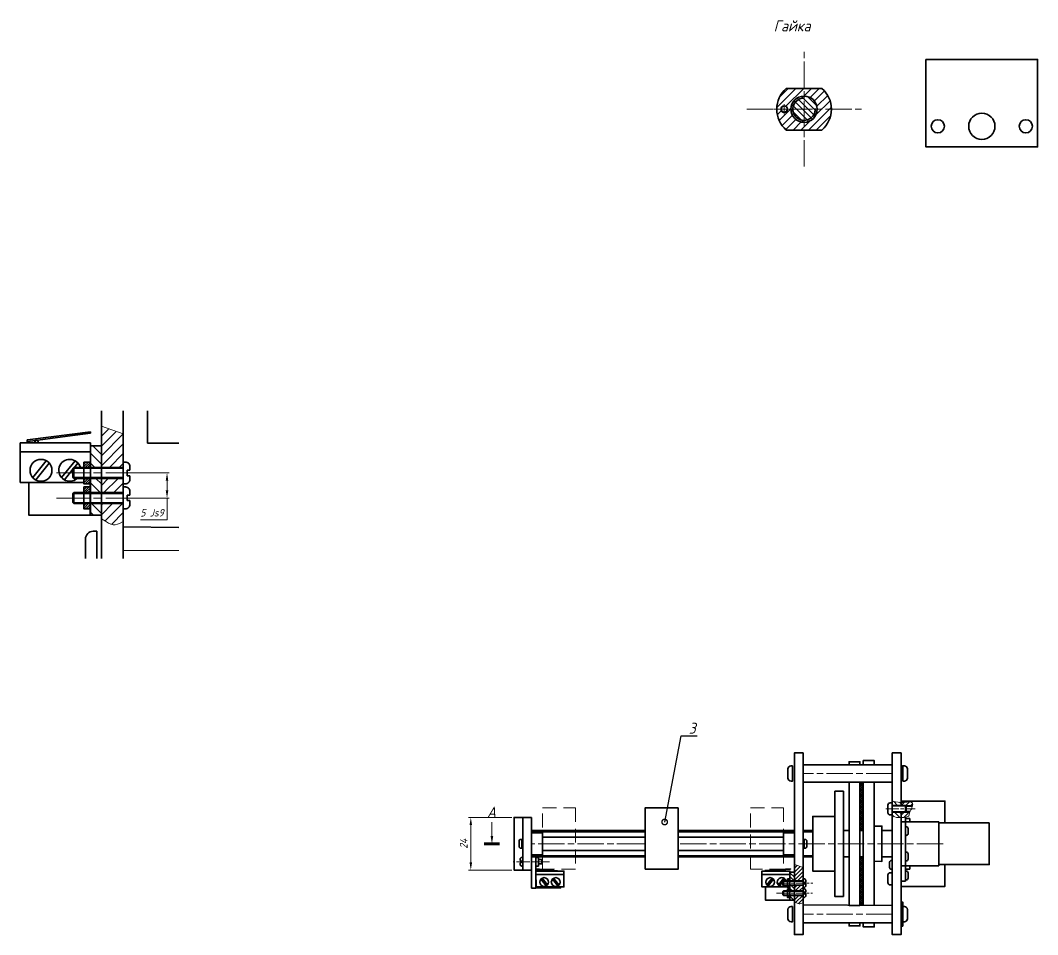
# Model space of a CAD drawing. Header units: millimetres. Extents: x -1657 to 2092, y -1414 to 1302.
# Drawn here: x -628.7 to -164.2, y -199.5 to 218.1 of the extents above; entities that cross this region are included whole.
import ezdxf
from ezdxf import colors
from ezdxf.entities.mleader import LeaderData, LeaderLine
from ezdxf.math import Vec2, Vec3

# ---------------------------------------------------------------- set-up
doc = ezdxf.new("R2010")
doc.units = ezdxf.units.MM
for name, pattern in [('AM_ISO08W050', [18, 12, -1.5, 3, -1.5]), ('AM_ISO08W050x2', [9, 6, -0.75, 1.5, -0.75]), ('HIDDEN', [9.525, 6.35, -3.175])]:
    doc.linetypes.add(name, pattern=pattern)
doc.layers.get('0').update_dxf_attribs({"lineweight": 80})
for name, color, linetype, lineweight in [('AM_0', 7, 'Continuous', 35), ('AM_4', 3, 'Continuous', 15), ('AM_5', 3, 'Continuous', 15), ('AM_6', 2, 'Continuous', 35), ('AM_7', 4, 'AM_ISO08W050', 15), ('AM_8', 1, 'Continuous', 15), ('окружности', 100, 'HIDDEN', 15), ('основные', 7, 'Continuous', 35), ('оч жирные', 7, 'Continuous', 70)]:
    doc.layers.add(name, color=color, linetype=linetype, lineweight=lineweight)
doc.styles.get("Standard").update_dxf_attribs({"font": 'geniso.shx', "oblique": 15})
doc.dimstyles.new('AM_GOST$0', dxfattribs={"dimtxt": 3.5, "dimasz": 3.5, "dimexe": 1, "dimexo": 1, "dimgap": 1.5, "dimtad": 1, "dimtoh": 1, "dimtxsty": 'Standard', "dimcen": 0, "dimclrd": 256, "dimclre": 256, "dimclrt": 2, "dimadec": 0, "dimazin": 2, "dimtp": 0.1, "dimtm": 0.1, "dimtfac": 0.71, "dimtmove": 0, "dimatfit": 3, "dimfxl": 1, "dimtolj": 1, "dimlwd": -1, "dimlwe": -1, "dimarcsym": 1})
pattern_1 = [(45, (-253.6205, -433.1247), (-0.8980256, 0.8980256), [])]
pattern_2 = [(45, (-253.62054, -433.12474), (-0.21213203, 0.21213203), [])]
pattern_3 = [(45, (-530.5254, -611.2081), (-0.8980256, 0.8980256), [])]
pattern_4 = [(45, (-530.5254, -611.2081), (-0.21213203, 0.21213203), [])]
pattern_5 = [(45, (-789.7287, -683.4296), (-1.122532, 1.122532), [])]

# ---------------------------------------------------------------- blocks, each defined once
blk = doc.blocks.new('GENZOOOA0R3P5')
at = {"layer": 'AM_8'}
h = blk.add_hatch(dxfattribs=at)
h.set_pattern_fill('ANSI31', color=256, scale=0.4, style=0)
h.set_pattern_definition(pattern_1)
h.paths.add_polyline_path([(5.62, 9.3), (4.86, 9.56), (3.88, 9.77), (3.03, 10.13), (2.2, 10.39), (1.62, 10.52), (1.62, 3.15), (5.62, 3.15)])
h.paths.add_polyline_path([(4.98, -7.09), (5.62, -6.73), (5.62, -5.17), (5.62, -3.44), (1.62, -3.44), (1.62, -4.4), (1.62, -5.57), (1.62, -5.99), (1.84, -6.36), (3.71, -7.28)])
h = blk.add_hatch(dxfattribs=at)
h.set_pattern_fill('ANSI31', color=256, scale=0.4, angle=90, style=0)
h.set_pattern_definition([(135, (-253.6205, -433.1247), (-0.8980256, -0.8980256), [])])
h.paths.add_polyline_path([(1.62, 7.12), (-0.38, 7.12), (-0.38, 3.15), (1.62, 3.15)])
h.paths.add_polyline_path([(1.62, 1.15), (-0.38, 1.15), (-0.38, -1.44), (1.62, -1.44)])
h.paths.add_polyline_path([(-0.38, -5.57), (1.62, -5.57), (1.62, -3.44), (-0.38, -3.44), (-0.38, -4.4)])
h = blk.add_hatch(dxfattribs=at)
h.set_pattern_fill('_U', color=256, scale=0.3, angle=45, style=0, pattern_type=0)
h.set_pattern_definition(pattern_2)
h.paths.add_polyline_path([(-1.58, 3.15), (-0.38, 3.15), (-0.38, 4.15), (-1.58, 4.15)])
h = blk.add_hatch(dxfattribs=at)
h.set_pattern_fill('_U', color=256, scale=0.3, angle=45, style=0, pattern_type=0)
h.set_pattern_definition(pattern_2)
h.paths.add_polyline_path([(-0.38, 0.42), (-0.38, 1.15), (-1.58, 1.15), (-1.58, 0.15), (-0.38, 0.15)])
h = blk.add_hatch(dxfattribs=at)
h.set_pattern_fill('ANSI31', color=256, scale=0.4, style=0)
h.set_pattern_definition(pattern_1)
h.paths.add_polyline_path([(5.62, -0.4), (5.62, 1.15), (1.62, 1.15), (1.62, -1.44), (5.62, -1.44)])
h = blk.add_hatch(dxfattribs=at)
h.set_pattern_fill('_U', color=256, scale=0.3, angle=45, style=0, pattern_type=0)
h.set_pattern_definition(pattern_2)
h.paths.add_polyline_path([(-1.58, -0.4), (-1.58, -1.44), (-0.38, -1.44), (-0.38, -0.4)])
h = blk.add_hatch(dxfattribs=at)
h.set_pattern_fill('_U', color=256, scale=0.3, angle=45, style=0, pattern_type=0)
h.set_pattern_definition(pattern_2)
h.paths.add_polyline_path([(-1.58, -4.4), (-0.38, -4.4), (-0.38, -3.44), (-1.58, -3.44)])
at = {"layer": 'AM_4'}
for p, q in [((-3.56, 2.94), (5.62, 2.94)), ((-3.56, 1.37), (5.62, 1.37)), ((-3.56, -1.65), (5.62, -1.65)), ((-3.56, -3.22), (5.62, -3.22))]:
    blk.add_line(p, q, dxfattribs=at)
for points in [[(1.62, 10.69), (5.62, 9.3)], [(5.62, -6.73), (5.03, -7), (4.55, -7.2), (4.15, -7.3), (3.78, -7.3), (3.38, -7.2), (2.92, -6.99), (2.35, -6.67), (1.62, -6.23)]]:
    blk.add_lwpolyline(points, dxfattribs=at)
at = {"layer": 'AM_7', "linetype": 'AM_ISO08W050x2'}
for p, q in [((-6.56, 2.15), (10.05, 2.15)), ((-6.56, -2.44), (9.98, -2.44))]:
    blk.add_line(p, q, dxfattribs=at)
at = {"layer": 'AM_7'}
blk.add_line((15.77, -12), (5.62, -12), dxfattribs=at)
at = {"layer": 'основные'}
for p, q in [((1.62, -13.48), (1.62, 13.48)), ((5.62, 13.48), (5.62, -10.57)), ((-11.86, 8.19), (-0.38, 9.68)), ((-0.38, 9.68), (-0.38, 9.41)), ((-11.93, 7.64), (-11.93, 8.19)), ((-11.93, 8.19), (-11.86, 8.19)), ((-10.52, 7.83), (-10.52, 7.64)), ((-10.52, 7.64), (-9.92, 7.64)), ((-9.92, 7.64), (-9.92, 7.83)), ((-8.45, 4.4), (-10.9, 1.31)), ((-10.36, 0.89), (-7.91, 3.97)), ((-3.19, 4.4), (-5.64, 1.31)), ((-3.38, 3.06), (-2.65, 3.97)), ((-5.1, 0.89), (-3.56, 2.82)), ((6.82, 2.65), (6.32, 2.65)), ((6.32, 2.65), (6.32, 1.65)), ((6.32, 1.65), (6.82, 1.65)), ((6.82, -1.9), (6.32, -1.9)), ((6.32, -1.9), (6.32, -2.9)), ((6.32, -2.9), (6.82, -2.9)), ((0.82, -13.48), (0.82, -8.5)), ((5.62, -13.42), (5.62, -13.48)), ((5.62, -13.42), (5.62, -13.48))]:
    blk.add_line(p, q, dxfattribs=at)
for points in [[(15.77, 7.62), (10.05, 7.62), (10.05, 13.48)], [(-11.78, 7.64), (-11.78, 7.93), (-4.58, 8.87), (-0.38, 9.41)], [(-1.58, 0.42), (-13.18, 0.42), (-13.18, 7.64), (-0.38, 7.64), (-0.38, 0.42)], [(-0.38, 7.64), (-0.43, -5.57), (-11.62, -5.57), (-11.62, 0.42)], [(-1.58, 0.42), (-13.18, 0.42), (-13.18, 6.02), (-0.38, 6.02), (-0.38, 0.42)], [(5.62, 1.15), (-3.38, 1.15), (-3.56, 1.37), (-3.56, 2.94), (-3.38, 3.15), (-3.38, 1.15), (-3.38, 3.15), (5.62, 3.15)], [(5.62, -3.44), (-3.38, -3.44), (-3.56, -3.22), (-3.56, -1.65), (-3.38, -1.44), (-3.38, -3.44), (-3.38, -1.44), (5.62, -1.44)], [(15.77, -7.78), (5.62, -7.71), (5.62, -13.42)]]:
    blk.add_lwpolyline(points, dxfattribs=at)
for points in [[(-13.18, 7.64), (-0.38, 7.64), (-0.38, 6.02), (-13.18, 6.02)], [(-0.38, 7.12), (1.62, 7.12), (1.62, -5.57), (-0.38, -5.57)], [(-1.58, 4.15), (-0.38, 4.15), (-0.38, 0.15), (-1.58, 0.15)], [(-1.58, -0.4), (-0.38, -0.4), (-0.38, -4.4), (-1.58, -4.4)]]:
    blk.add_lwpolyline(points, close=True, dxfattribs=at)
for points in [[(6.82, 2.65), (6.82, 3.35, 0.414214), (6.02, 4.15), (5.62, 4.15), (5.62, 0.15), (6.02, 0.15, 0.414214), (6.82, 0.95), (6.82, 1.65)], [(6.82, -1.9), (6.82, -1.2, 0.414214), (6.02, -0.4), (5.62, -0.4), (5.62, -4.4), (6.02, -4.4, 0.414214), (6.82, -3.6), (6.82, -2.9)], [(0.82, -8.5), (0.12, -8.5, 0.414214), (-1.28, -9.9), (-1.28, -13.48, 0.414214)]]:
    blk.add_lwpolyline(points, format="xyb", dxfattribs=at)
blk.add_circle((-9.41, 2.64), 2, dxfattribs=at)
for centre, radius, start, end in [((-10.22, 7.83), 0.3, 360, 180), ((-4.15, 2.64), 2, 14.7617, 311.8237)]:
    blk.add_arc(centre, radius, start, end, dxfattribs=at)
blk = doc.blocks.new('*D56')
at = {"layer": 'AM_5', "linetype": 'ByBlock', "transparency": 16777216}
for p, q in [((-578.97, 11.37), (-560.74, 11.37)), ((-561.74, 7.87), (-561.74, 3.4)), ((-578.97, -0.1), (-560.74, -0.1)), ((-561.74, -0.1), (-561.74, -10.02)), ((-561.74, -10.02), (-573.91, -10.02))]:
    blk.add_line(p, q, dxfattribs=at)
at = {"layer": 'AM_5', "transparency": 16777216}
for points in [[(-562.33, 7.87), (-561.16, 7.87), (-561.74, 11.37)], [(-562.33, 3.4), (-561.16, 3.4), (-561.74, -0.1)]]:
    blk.add_solid(points, dxfattribs=at)
at = {"layer": 'Defpoints', "color": 0, "transparency": 16777216}
for p in [(-579.97, 11.37), (-579.97, -0.1), (-561.74, -0.1)]:
    blk.add_point(p, dxfattribs=at)
at = {"layer": 'AM_5', "color": 2, "transparency": 16777216, "insert": (-568.58, -6.77), "char_height": 3.5, "attachment_point": 5}
blk.add_mtext('\\A1;5 Js9', dxfattribs=at)
blk = doc.blocks.new('*D152')
at = {"layer": 'AM_5', "linetype": 'ByBlock', "transparency": 16777216}
for p, q in [((-404.28, -145.96), (-424.02, -145.96)), ((-423.02, -149.46), (-423.02, -166.47)), ((-404.28, -169.97), (-424.02, -169.97))]:
    blk.add_line(p, q, dxfattribs=at)
at = {"layer": 'AM_5', "transparency": 16777216}
for points in [[(-423.6, -149.46), (-422.44, -149.46), (-423.02, -145.96)], [(-423.6, -166.47), (-422.44, -166.47), (-423.02, -169.97)]]:
    blk.add_solid(points, dxfattribs=at)
at = {"layer": 'Defpoints', "color": 0, "transparency": 16777216}
for p in [(-403.28, -145.96), (-423.02, -169.97), (-403.28, -169.97)]:
    blk.add_point(p, dxfattribs=at)
at = {"layer": 'AM_5', "color": 2, "transparency": 16777216, "insert": (-426.27, -157.97), "char_height": 3.5, "attachment_point": 5, "rotation": 90}
blk.add_mtext('\\A1;24', dxfattribs=at)
blk = doc.blocks.new('_DotSmall')
at = {"color": 0, "linetype": 'ByBlock', "const_width": 0.5}
blk.add_lwpolyline([(-0.0625, 0, 1), (0.0625, 0, 1)], format="xyb", close=True, dxfattribs=at)

msp = doc.modelspace()

# ---------------------------------------------------------------- hatches: boundary and pattern name
at = {"layer": 'AM_4'}
h = msp.add_hatch(dxfattribs=at)
h.set_pattern_fill('ANSI31', color=256, scale=0.5, angle=90, style=0)
h.set_pattern_definition([(135, (-789.7287, -683.4296), (-1.122532, -1.122532), [])])
h.paths.add_polyline_path([(-227.907, -138.956), (-229.144, -138.757), (-230.553, -138.435), (-230.553, -140.484), (-226.553, -140.484), (-226.553, -139.062), (-226.829, -139.056)])
h.paths.add_polyline_path([(-226.553, -143.564), (-228.393, -143.564), (-230.553, -143.564), (-230.553, -144.774), (-230.553, -145.194), (-230.072, -145.505), (-229.407, -145.735), (-228.608, -145.892), (-227.727, -145.983), (-226.814, -146.016), (-226.553, -146.011)])
h = msp.add_hatch(dxfattribs=at)
h.set_pattern_fill('ANSI31', color=256, scale=0.5, style=0)
h.set_pattern_definition(pattern_5)
h.paths.add_polyline_path([(-221.289, -139.663), (-221.354, -139.481), (-221.447, -139.317), (-221.571, -139.173), (-221.733, -139.05), (-221.938, -138.953), (-222.191, -138.882), (-222.499, -138.841), (-222.867, -138.832), (-223.3, -138.857), (-223.806, -138.914), (-224.397, -138.985), (-225.088, -139.048), (-225.894, -139.079), (-226.553, -139.062), (-226.553, -140.484), (-224.553, -140.484), (-221.276, -140.484), (-221.25, -140.315), (-221.237, -140.08), (-221.25, -139.863)])
h = msp.add_hatch(dxfattribs=at)
h.set_pattern_fill('ANSI31', color=256, scale=0.5, style=0)
h.set_pattern_definition(pattern_5)
h.paths.add_polyline_path([(-226.553, -143.564), (-226.553, -146.011), (-225.921, -145.998), (-225.099, -145.938), (-224.399, -145.842), (-223.859, -145.717), (-223.466, -145.565), (-223.193, -145.387), (-223.014, -145.183), (-222.904, -144.956), (-222.835, -144.705), (-222.781, -144.431), (-222.716, -144.136), (-222.62, -143.82), (-222.523, -143.564)])
at = {"layer": 'AM_8'}
h = msp.add_hatch(dxfattribs=at)
h.set_pattern_fill('_U', color=256, scale=2.5, angle=45, style=0, pattern_type=0)
h.set_pattern_definition([(45, (-906.0157, -112.1365), (-1.767767, 1.767767), [])])
edge = h.paths.add_edge_path()
edge.add_line((-278.959, 167.997), (-262.711, 167.997))
edge.add_arc((-270.835, 177.497), 12.5, 310.5358, 409.4642)
edge.add_line((-262.711, 186.997), (-278.959, 186.997))
edge.add_arc((-270.835, 177.497), 12.5, 130.5358, 229.4642)
edge = h.paths.add_edge_path(flags=16)
edge.add_arc((-279.914, 177.497), 1.5, -293.19398, 11.45916, ccw=False)
edge.add_arc((-279.914, 177.497), 1.5, 11.45916, 66.80602, ccw=False)
edge = h.paths.add_edge_path(flags=16)
edge.add_arc((-270.835, 177.497), 6, -227.67004, 11.45916, ccw=False)
edge.add_arc((-270.835, 177.497), 6, 11.45916, 132.32996, ccw=False)
h = msp.add_hatch(dxfattribs=at)
h.set_pattern_fill('ANSI31', color=256, scale=0.6, angle=90, style=0)
h.set_pattern_definition([(135, (-906.0157, -112.1365), (-1.3470384, -1.3470384), [])])
h.paths.add_polyline_path([(-270.835, 182.597, 0.4142136), (-275.935, 177.497), (-275.092, 177.497), (-270.835, 177.497)], flags=17)
h.paths.add_polyline_path([(-265.735, 177.497), (-270.835, 177.497), (-270.835, 172.397, 0.4142136)], flags=17)
h.paths.add_polyline_path([(-270.835, 183.497), (-270.835, 177.497), (-265.735, 177.497), (-264.835, 177.497, 0.4142136)])
h.paths.add_polyline_path([(-270.835, 177.497), (-275.092, 177.497), (-275.935, 177.497, 0.4142136), (-270.835, 172.397)], flags=17)
h.paths.add_polyline_path([(-275.935, 177.497), (-276.835, 177.497, 0.4142136), (-270.835, 171.497), (-270.835, 172.397, -0.4142136)])
h.paths.add_polyline_path([(-270.835, 182.597), (-270.835, 183.497, 0.4142136), (-276.835, 177.497), (-275.935, 177.497, -0.4142136)])
h.paths.add_polyline_path([(-264.835, 177.497), (-265.735, 177.497, -0.4142136), (-270.835, 172.397), (-270.835, 171.497, 0.4142136)])
h = msp.add_hatch(dxfattribs=at)
h.set_pattern_fill('_U', color=256, scale=0.61, angle=45, style=0, double=1, pattern_type=0)
h.set_pattern_definition([(45, (-526.5254, -609.1692), (-0.43133514, 0.43133514), []), (135, (-526.5254, -609.1692), (-0.43133514, -0.43133514), [])])
h.paths.add_polyline_path([(-245.303, -129.852), (-245.303, -151.966), (-243.807, -151.966), (-243.807, -163.966), (-245.303, -163.966), (-245.303, -186.081), (-243.803, -186.081), (-243.803, -129.852)])
h = msp.add_hatch(dxfattribs=at)
h.set_pattern_fill('ANSI31', color=256, scale=0.4, angle=90, style=0)
h.set_pattern_definition([(135, (-530.5254, -611.2081), (-0.8980256, -0.8980256), [])])
h.paths.add_polyline_path([(-275.282, -170.96), (-277.282, -170.96), (-277.282, -174.93), (-275.282, -174.93)])
h.paths.add_polyline_path([(-275.282, -176.93), (-277.282, -176.93), (-277.282, -179.522), (-275.282, -179.522)])
h.paths.add_polyline_path([(-277.282, -183.65), (-275.282, -183.65), (-275.282, -181.522), (-277.282, -181.522), (-277.282, -182.486)])
h = msp.add_hatch(dxfattribs=at)
h.set_pattern_fill('ANSI31', color=256, scale=0.4, style=0)
h.set_pattern_definition(pattern_3)
h.paths.add_polyline_path([(-271.282, -168.785), (-272.041, -168.521), (-273.021, -168.316), (-273.872, -167.957), (-274.708, -167.694), (-275.282, -167.561), (-275.282, -174.93), (-271.282, -174.93)])
h.paths.add_polyline_path([(-271.929, -185.169), (-271.282, -184.812), (-271.282, -183.255), (-271.282, -181.522), (-275.282, -181.522), (-275.282, -182.486), (-275.282, -183.65), (-275.282, -184.076), (-275.065, -184.447), (-273.196, -185.366)])
h = msp.add_hatch(dxfattribs=at)
h.set_pattern_fill('_U', color=256, scale=0.3, angle=45, style=0, pattern_type=0)
h.set_pattern_definition(pattern_4)
h.paths.add_polyline_path([(-278.482, -174.93), (-277.282, -174.93), (-277.282, -173.93), (-278.482, -173.93)])
h = msp.add_hatch(dxfattribs=at)
h.set_pattern_fill('_U', color=256, scale=0.3, angle=45, style=0, pattern_type=0)
h.set_pattern_definition(pattern_4)
h.paths.add_polyline_path([(-277.282, -177.664), (-277.282, -176.93), (-278.482, -176.93), (-278.482, -177.93), (-277.282, -177.93)])
h = msp.add_hatch(dxfattribs=at)
h.set_pattern_fill('_U', color=256, scale=0.3, angle=45, style=0, pattern_type=0)
h.set_pattern_definition(pattern_4)
h.paths.add_polyline_path([(-278.482, -178.486), (-278.482, -179.522), (-277.282, -179.522), (-277.282, -178.486)])
h = msp.add_hatch(dxfattribs=at)
h.set_pattern_fill('ANSI31', color=256, scale=0.4, style=0)
h.set_pattern_definition(pattern_3)
h.paths.add_polyline_path([(-271.282, -178.486), (-271.282, -176.93), (-275.282, -176.93), (-275.282, -179.522), (-271.282, -179.522)])
h = msp.add_hatch(dxfattribs=at)
h.set_pattern_fill('_U', color=256, scale=0.3, angle=45, style=0, pattern_type=0)
h.set_pattern_definition(pattern_4)
h.paths.add_polyline_path([(-278.482, -182.486), (-277.282, -182.486), (-277.282, -181.522), (-278.482, -181.522)])

# ---------------------------------------------------------------- linework, layer by layer
at = {"layer": 'AM_0'}
msp.add_line((-222.452, -140.817), (-221.346, -140.817), dxfattribs=at)
at = {"layer": 'AM_4'}
for p, q in [((-224.203, -140.817), (-230.553, -140.817)), ((-224.203, -143.23), (-230.553, -143.23)), ((-224.592, -140.484), (-221.266, -140.484)), ((-224.592, -143.564), (-222.523, -143.564)), ((-280.47, -175.147), (-271.282, -175.147)), ((-280.47, -176.714), (-271.282, -176.714)), ((-280.47, -179.738), (-271.282, -179.738)), ((-280.47, -181.305), (-271.282, -181.305))]:
    msp.add_line(p, q, dxfattribs=at)
for points in [[(-230.553, -138.435), (-229.144, -138.757), (-227.907, -138.956), (-226.829, -139.056), (-225.894, -139.079), (-225.088, -139.048), (-224.397, -138.985), (-223.806, -138.914), (-223.3, -138.857), (-222.867, -138.832), (-222.499, -138.841), (-222.191, -138.882), (-221.938, -138.953), (-221.733, -139.05), (-221.571, -139.173), (-221.447, -139.317), (-221.354, -139.481), (-221.289, -139.663), (-221.25, -139.863), (-221.237, -140.08), (-221.25, -140.315), (-221.289, -140.568), (-221.353, -140.839), (-221.443, -141.128), (-221.558, -141.436), (-221.697, -141.761), (-221.853, -142.099), (-222.018, -142.446), (-222.186, -142.796), (-222.347, -143.145), (-222.494, -143.488), (-222.62, -143.82), (-222.716, -144.136), (-222.781, -144.431), (-222.835, -144.705), (-222.904, -144.956), (-223.014, -145.183), (-223.193, -145.387), (-223.466, -145.565), (-223.859, -145.717), (-224.399, -145.842), (-225.099, -145.938), (-225.921, -145.998), (-226.814, -146.016), (-227.727, -145.983), (-228.608, -145.892), (-229.407, -145.735), (-230.072, -145.505), (-230.553, -145.194)], [(-275.282, -167.396), (-271.282, -168.785)], [(-271.282, -184.812), (-271.879, -185.088), (-272.355, -185.279), (-272.756, -185.379), (-273.13, -185.383), (-273.522, -185.284), (-273.98, -185.077), (-274.551, -184.756), (-275.282, -184.316)]]:
    msp.add_lwpolyline(points, dxfattribs=at)
at = {"layer": 'AM_5'}
msp.add_line((-413.385, -148.147), (-413.385, -154.466), dxfattribs=at)
at = {"layer": 'AM_5', "linetype": 'Continuous'}
msp.add_trace([(-413.968, -154.466), (-412.801, -154.466), (-413.385, -157.966)], dxfattribs=at)
at = {"layer": 'AM_6'}
for centre, radius, start, end in [((-270.835, 177.497), 5.1, 87.1178, 4.47342), ((-279.916, 177.5), 1.374, 85.804, 5.35428)]:
    msp.add_arc(centre, radius, start, end, dxfattribs=at)
at = {"layer": 'AM_7'}
for p, q in [((-270.835, 151.301), (-270.835, 203.693)), ((-297.031, 177.497), (-244.639, 177.497)), ((-230.553, -125.852), (-271.282, -125.852)), ((-344.282, -157.966), (-395.282, -157.966)), ((-343.419, -157.966), (-344.282, -157.966)), ((-207.36, -157.966), (-328.419, -157.966)), ((-230.553, -190.081), (-271.282, -190.081))]:
    msp.add_line(p, q, dxfattribs=at)
at = {"layer": 'AM_7', "linetype": 'AM_ISO08W050x2'}
for p, q in [((-284.736, 177.497), (-275.092, 177.497)), ((-279.914, 175.304), (-279.914, 179.821)), ((-233.553, -142.024), (-220.053, -142.024)), ((-387.094, -166.162), (-403.713, -166.162)), ((-283.47, -175.93), (-266.85, -175.93)), ((-283.47, -180.522), (-266.924, -180.522))]:
    msp.add_line(p, q, dxfattribs=at)
at = {"layer": 'окружности'}
for points in [[(-390.282, -141.581), (-375.282, -141.581), (-375.282, -169.581), (-390.282, -169.581)], [(-295.282, -141.581), (-280.282, -141.581), (-280.282, -169.581), (-295.282, -169.581)]]:
    msp.add_lwpolyline(points, close=True, dxfattribs=at)
at = {"layer": 'основные'}
for p, q in [((-262.711, 186.997), (-278.959, 186.997)), ((-262.711, 167.997), (-278.959, 167.997)), ((-275.282, -140.907), (-275.282, -141.907)), ((-275.282, -144.907), (-275.282, -143.907)), ((-230.553, -140.484), (-224.553, -140.484)), ((-230.553, -143.564), (-224.553, -143.564)), ((-222.523, -143.564), (-228.393, -143.564)), ((-224.203, -140.817), (-224.553, -140.484)), ((-224.553, -140.484), (-224.553, -143.564)), ((-224.553, -143.564), (-224.203, -143.23)), ((-224.243, -140.817), (-222.452, -140.817)), ((-224.243, -143.23), (-222.384, -143.23)), ((-224.203, -143.23), (-224.203, -140.817)), ((-211.299, -147.966), (-226.553, -147.966)), ((-224.553, -174.966), (-224.552, -145.863)), ((-224.553, -149.86), (-224.553, -146.78)), ((-211.299, -147.966), (-209.299, -147.966)), ((-209.299, -147.966), (-209.299, -168.022)), ((-395.282, -152.521), (-343.419, -152.521)), ((-328.419, -152.521), (-275.282, -152.521)), ((-271.282, -152.521), (-266.853, -152.521)), ((-252.853, -151.966), (-250.303, -151.966)), ((-245.303, -151.966), (-243.807, -151.966)), ((-243.803, -152.466), (-243.803, -163.466)), ((-238.803, -152.466), (-238.803, -163.466)), ((-235.314, -151.966), (-235.314, -163.966)), ((-224.553, -168.022), (-224.553, -152.299)), ((-230.553, -157.966), (-230.553, -160.466)), ((-399.982, -165.662), (-400.482, -165.662)), ((-400.482, -166.662), (-399.982, -166.662)), ((-399.982, -166.662), (-399.982, -165.662)), ((-395.282, -163.412), (-343.419, -163.412)), ((-328.419, -163.412), (-275.282, -163.412)), ((-271.282, -163.412), (-266.853, -163.412)), ((-250.303, -163.966), (-252.853, -163.966)), ((-245.303, -163.966), (-243.807, -163.966)), ((-230.553, -167.613), (-230.553, -166.613)), ((-393.282, -168.4), (-393.282, -168.67)), ((-381.802, -170.429), (-393.282, -169.465)), ((-383.135, -170.44), (-383.735, -170.44)), ((-381.733, -170.435), (-381.802, -170.429)), ((-381.733, -170.435), (-381.733, -170.435)), ((-288.831, -170.186), (-288.761, -170.18)), ((-288.831, -170.458), (-288.831, -170.186)), ((-288.761, -170.18), (-277.045, -169.387)), ((-287.429, -170.44), (-286.829, -170.44)), ((-277.045, -169.387), (-277.022, -169.59)), ((-226.553, -168.022), (-211.299, -168.022)), ((-211.299, -168.022), (-209.299, -168.022)), ((-390.282, -175.026), (-391.007, -174.112)), ((-390.472, -173.686), (-388.016, -176.769)), ((-388.558, -177.198), (-390.282, -175.026)), ((-383.299, -177.198), (-385.748, -174.112)), ((-385.213, -173.686), (-382.758, -176.769)), ((-285.35, -173.686), (-287.806, -176.769)), ((-287.264, -177.198), (-284.816, -174.112)), ((-280.092, -173.686), (-282.547, -176.769)), ((-282.005, -177.198), (-280.47, -175.262)), ((-280.282, -175.026), (-279.557, -174.112)), ((-270.082, -175.43), (-270.582, -175.43)), ((-270.582, -175.43), (-270.582, -176.43)), ((-270.582, -176.43), (-270.082, -176.43)), ((-224.553, -174.966), (-226.553, -174.966)), ((-270.082, -179.986), (-270.582, -179.986)), ((-270.582, -179.986), (-270.582, -180.986)), ((-270.582, -180.986), (-270.082, -180.986))]:
    msp.add_line(p, q, dxfattribs=at)
for points in [[(-215.175, 200.242), (-164.175, 200.242), (-164.175, 160.242), (-215.175, 160.242)], [(-230.566, -121.852), (-271.282, -121.852), (-271.282, -129.852), (-230.566, -129.852)], [(-250.303, -129.852), (-245.303, -129.852), (-245.303, -186.081), (-250.303, -186.081)], [(-256.853, -133.966), (-256.853, -181.966), (-252.853, -181.966), (-252.853, -133.966)], [(-343.419, -169.581), (-328.399, -169.581), (-328.399, -141.581), (-343.419, -141.581)], [(-395.282, -145.963), (-395.282, -169.969), (-403.282, -169.969), (-403.282, -145.963)], [(-395.282, -145.963), (-399.282, -145.963), (-399.282, -169.969), (-395.282, -169.969)], [(-256.853, -145.466), (-256.853, -170.466), (-266.853, -170.466), (-266.853, -145.466)], [(-186.299, -148.466), (-186.299, -167.466), (-209.299, -167.466), (-209.299, -148.466)], [(-390.282, -152.966), (-390.282, -162.966), (-395.282, -162.966), (-395.282, -152.966)], [(-275.282, -152.966), (-275.282, -162.966), (-280.282, -162.966), (-280.282, -152.966)], [(-393.282, -163.966), (-395.282, -163.966), (-395.282, -178.205), (-393.282, -178.205)], [(-392.082, -168.162), (-393.282, -168.162), (-393.282, -164.162), (-392.082, -164.162)], [(-380.482, -170.44), (-393.282, -170.44), (-393.282, -172.065), (-380.482, -172.065)], [(-290.082, -170.44), (-277.282, -170.44), (-277.282, -172.065), (-290.082, -172.065)], [(-277.282, -170.96), (-275.282, -170.96), (-275.282, -183.65), (-277.282, -183.65)], [(-278.482, -173.93), (-277.282, -173.93), (-277.282, -177.93), (-278.482, -177.93)], [(-278.482, -178.486), (-277.282, -178.486), (-277.282, -182.486), (-278.482, -182.486)]]:
    msp.add_lwpolyline(points, close=True, dxfattribs=at)
for points in [[(-275.282, -143.907), (-275.282, -116.466), (-271.282, -116.466), (-271.282, -188.656)], [(-245.303, -121.852), (-245.303, -120.485), (-250.303, -120.485), (-250.303, -121.852)], [(-238.803, -121.852), (-238.803, -119.966), (-243.803, -119.966), (-243.803, -121.852)], [(-226.553, -140.484), (-226.553, -116.466), (-230.553, -116.466), (-230.553, -193.081)], [(-250.303, -129.852), (-250.303, -186.081)], [(-245.303, -129.852), (-245.303, -155.466)], [(-245.303, -155.466), (-245.303, -129.852)], [(-243.803, -129.852), (-243.803, -152.466)], [(-243.803, -152.466), (-243.803, -129.852)], [(-238.803, -152.466), (-238.803, -129.852)], [(-226.553, -140.484), (-226.553, -138.466), (-206.553, -138.466), (-206.553, -148.466)], [(-271.282, -191.506), (-271.282, -199.466), (-275.282, -199.466), (-275.282, -143.907)], [(-226.553, -146.78), (-226.553, -143.564)], [(-226.553, -146.78), (-226.553, -143.564)], [(-226.553, -146.78), (-226.553, -143.564)], [(-226.553, -143.966), (-226.553, -146.78)], [(-206.553, -167.466), (-206.553, -177.466), (-226.553, -177.466), (-226.553, -146.78)], [(-222.553, -147.966), (-222.553, -146.439), (-224.553, -146.439), (-224.572, -163.771)], [(-343.419, -151.966), (-395.282, -151.966), (-395.282, -163.966), (-343.419, -163.966)], [(-325.282, -151.966), (-328.419, -151.966)], [(-275.282, -151.966), (-325.282, -151.966)], [(-266.853, -151.966), (-271.282, -151.966)], [(-235.314, -151.966), (-235.314, -149.862), (-238.803, -149.884), (-238.803, -152.466)], [(-235.314, -163.966), (-230.553, -163.966), (-230.553, -151.966), (-235.314, -151.966)], [(-226.553, -149.86), (-226.553, -171.966)], [(-226.553, -188.331), (-226.553, -149.86)], [(-222.553, -168.022), (-222.553, -169.494), (-224.553, -169.494), (-224.572, -152.161)], [(-395.282, -160.966), (-395.282, -154.966)], [(-390.282, -154.966), (-343.419, -154.966)], [(-328.419, -154.966), (-280.282, -154.966)], [(-275.282, -154.966), (-275.282, -160.966)], [(-343.419, -160.966), (-390.282, -160.966)], [(-280.282, -160.966), (-328.419, -160.966)], [(-245.303, -160.466), (-245.303, -186.081)], [(-245.303, -186.081), (-245.303, -160.466)], [(-392.082, -165.107), (-390.62, -165.107), (-390.432, -165.324), (-390.432, -166.891), (-390.62, -167.107), (-390.62, -165.107), (-390.62, -167.107), (-392.082, -167.107)], [(-328.419, -163.966), (-325.282, -163.966)], [(-325.282, -163.966), (-275.282, -163.966)], [(-271.282, -163.966), (-266.853, -163.966)], [(-243.803, -163.466), (-243.803, -186.081)], [(-243.803, -186.081), (-243.803, -163.466)], [(-238.803, -186.081), (-238.803, -163.466)], [(-238.803, -163.466), (-238.803, -165.966), (-235.314, -165.995), (-235.314, -163.966)], [(-383.435, -170.44), (-383.435, -170.44), (-389.078, -170.138), (-393.309, -169.732)], [(-392.082, -177.664), (-380.482, -177.664), (-380.482, -170.44), (-393.282, -170.44), (-393.282, -177.664)], [(-393.282, -170.44), (-393.229, -178.158), (-382.041, -178.158), (-382.041, -177.664)], [(-278.482, -177.664), (-290.082, -177.664), (-290.082, -170.44), (-277.282, -170.44), (-277.282, -177.664)], [(-288.68, -170.44), (-288.68, -170.44), (-281.07, -169.823), (-277.022, -169.59)], [(-277.282, -170.44), (-277.334, -183.65), (-288.522, -183.65), (-288.522, -177.664)], [(-393.282, -177.664), (-380.482, -177.664), (-380.482, -172.065), (-393.282, -172.065), (-393.282, -177.664)], [(-278.482, -177.664), (-290.082, -177.664), (-290.082, -172.065), (-277.282, -172.065), (-277.282, -177.664)], [(-271.282, -176.93), (-280.282, -176.93), (-280.47, -176.714), (-280.47, -175.147), (-280.282, -174.93), (-280.282, -176.93), (-280.282, -174.93), (-271.282, -174.93)], [(-223.353, -171.966), (-223.353, -172.942)], [(-271.282, -181.522), (-280.282, -181.522), (-280.47, -181.305), (-280.47, -179.738), (-280.282, -179.522), (-280.282, -181.522), (-280.282, -179.522), (-271.282, -179.522)], [(-230.553, -187.081), (-230.553, -186.081), (-271.282, -185.793), (-271.282, -191.506)], [(-226.553, -188.331), (-226.553, -184.581), (-225.753, -184.581), (-225.753, -195.581), (-226.553, -195.581), (-226.553, -188.331)], [(-271.282, -191.506), (-271.282, -194.081), (-230.553, -194.081), (-230.553, -193.081)], [(-250.303, -194.081), (-250.303, -195.485), (-245.303, -195.485), (-245.303, -194.081)], [(-243.803, -194.081), (-243.803, -195.966), (-238.803, -195.966), (-238.803, -194.081)], [(-230.553, -194.081), (-230.553, -199.466), (-226.553, -199.466), (-226.553, -191.831)]]:
    msp.add_lwpolyline(points, dxfattribs=at)
for points in [[(-276.082, -122.352), (-276.782, -122.352, 0.4142136), (-278.182, -123.752), (-278.182, -127.952, 0.4142136), (-276.782, -129.352), (-276.082, -129.352)], [(-225.753, -129.352), (-225.053, -129.352, 0.4142136), (-223.653, -127.952), (-223.653, -123.752, 0.4142136), (-225.053, -122.352), (-225.753, -122.352)], [(-231.553, -139.274), (-230.553, -139.274), (-230.553, -144.774), (-231.553, -144.774, -0.4142136), (-232.553, -143.774), (-232.553, -140.274, -0.4142136)], [(-231.553, -176.714), (-230.553, -176.714), (-230.553, -171.214), (-231.553, -171.214, 0.4142136), (-232.553, -172.214), (-232.553, -175.714, 0.4142136)], [(-276.082, -186.581), (-276.782, -186.581, 0.4142136), (-278.182, -187.981), (-278.182, -192.181, 0.4142136), (-276.782, -193.581), (-276.082, -193.581)], [(-225.753, -193.581), (-225.053, -193.581, 0.4142136), (-223.653, -192.181), (-223.653, -187.981, 0.4142136), (-225.053, -186.581), (-225.753, -186.581)]]:
    msp.add_lwpolyline(points, format="xyb", close=True, dxfattribs=at)
for points in [[(-223.365, -152.661), (-223.365, -153.361, -0.4142136), (-224.165, -154.161), (-224.565, -154.161), (-224.565, -150.161), (-224.165, -150.161, -0.4142136), (-223.365, -150.961), (-223.365, -152.661)], [(-400.982, -157.466), (-400.982, -156.766, -0.4142136), (-400.182, -155.966), (-399.782, -155.966), (-399.782, -159.966), (-400.182, -159.966, -0.4142136), (-400.982, -159.166), (-400.982, -157.466)], [(-269.582, -158.466), (-269.582, -159.166, -0.4142136), (-270.382, -159.966), (-270.782, -159.966), (-270.782, -155.966), (-270.382, -155.966, -0.4142136), (-269.582, -156.766), (-269.582, -158.466)], [(-223.365, -163.271), (-223.365, -162.571, 0.4142136), (-224.165, -161.771), (-224.565, -161.771), (-224.565, -165.771), (-224.165, -165.771, 0.4142136), (-223.365, -164.971), (-223.365, -163.271)], [(-400.482, -166.662), (-400.482, -167.362, 0.4142136), (-399.682, -168.162), (-399.282, -168.162), (-399.282, -164.162), (-399.682, -164.162, 0.4142136), (-400.482, -164.962), (-400.482, -165.662)], [(-231.753, -168.113), (-231.753, -168.813, 0.4142136), (-230.953, -169.613), (-230.553, -169.613), (-230.553, -165.613), (-230.953, -165.613, 0.4142136), (-231.753, -166.413), (-231.753, -168.113)], [(-223.353, -171.942), (-223.353, -171.242, 0.4142136), (-224.153, -170.442), (-224.553, -170.442), (-224.553, -174.442), (-224.153, -174.442, 0.4142136), (-223.353, -173.642), (-223.353, -171.942)], [(-270.082, -175.43), (-270.082, -174.73, 0.4142136), (-270.882, -173.93), (-271.282, -173.93), (-271.282, -177.93), (-270.882, -177.93, 0.4142136), (-270.082, -177.13), (-270.082, -176.43)], [(-223.353, -172.942), (-223.353, -173.642, -0.4142136), (-224.153, -174.442), (-224.553, -174.442), (-224.553, -171.966)], [(-270.082, -179.986), (-270.082, -179.286, 0.4142136), (-270.882, -178.486), (-271.282, -178.486), (-271.282, -182.486), (-270.882, -182.486, 0.4142136), (-270.082, -181.686), (-270.082, -180.986)]]:
    msp.add_lwpolyline(points, format="xyb", dxfattribs=at)
for centre, radius in [((-270.835, 177.497), 6), ((-279.914, 177.497), 1.5), ((-209.763, 169.69), 3), ((-189.675, 169.69), 6), ((-169.586, 169.69), 3), ((-389.525, -175.44), 2), ((-384.252, -175.44), 2), ((-286.311, -175.44), 2)]:
    msp.add_circle(centre, radius, dxfattribs=at)
for centre, radius, start, end in [((-270.835, 177.497), 12.5, 130.5358, 229.4642), ((-270.835, 177.497), 12.5, 310.5358, 49.4642), ((-281.052, -175.44), 2, 14.76173, 311.82371)]:
    msp.add_arc(centre, radius, start, end, dxfattribs=at)
at = {"layer": 'оч жирные'}
msp.add_line((-409.885, -157.966), (-416.885, -157.966), dxfattribs=at)

# ---------------------------------------------------------------- block references
at = {"layer": 'AM_0', "xscale": 2.5, "yscale": 2.5, "zscale": 2.5}
msp.add_blockref('GENZOOOA0R3P5', (-595.78, 5.992), dxfattribs=at)

# ---------------------------------------------------------------- texts
at = {"layer": 'основные', "char_height": 5}
for s, insert, attachment_point in [('Гайка', (-284.695, 213.046), 7), ('А', (-415.619, -140.978), 1)]:
    msp.add_mtext(s, dxfattribs=dict(at, insert=insert, attachment_point=attachment_point))

# ---------------------------------------------------------------- dimensions: what is measured, and where the dimension line sits
at = {"layer": 'AM_5'}
dim = msp.add_linear_dim(base=(-561.744, -0.104), p1=(-579.973, 11.374), p2=(-579.973, -0.104), angle=90, text='5 Js9', dimstyle='AM_GOST$0', override={"dimlfac": 0.4}, dxfattribs=at)
dim.commit()
dim.dimension.update_dxf_attribs({"geometry": '*D56', "text_midpoint": (-568.578, -10.021), "dimtype": 160})
dim = msp.add_linear_dim(base=(-423.019, -169.969), p1=(-403.282, -145.963), p2=(-403.282, -169.969), angle=90, text='24', dimstyle='AM_GOST$0', override={"dimpost": ''}, dxfattribs=at)
dim.commit()
dim.dimension.update_dxf_attribs({"geometry": '*D152', "text_midpoint": (-426.269, -157.966)})

# ---------------------------------------------------------------- leaders
at = {"layer": 'AM_4'}
ml = msp.add_multileader_mtext('Standard', dxfattribs=at)
ml.set_content('3', color=256)
ml.set_leader_properties()
ml.set_arrow_properties(name='DOTSMALL')
ml.build(insert=Vec2(0, 0))
ml.multileader.update_dxf_attribs({"text_left_attachment_type": 6, "text_right_attachment_type": 6, "arrow_head_size": 5})
ctx = ml.context
ctx.base_point, ctx.char_height, ctx.arrow_head_size, ctx.plane_origin = Vec3(-325.478, -108.693), 5, 5, Vec3(-334.491, -148.032)
ctx.left_attachment, ctx.right_attachment = 6, 6
notes = []
notes.append((ctx, [(0, (1, 1, 0), (-326.923, -108.693), (1, 0), 1.445, [(0, [(-334.491, -148.032)], 0, [])])]))
ctx.mtext.insert, ctx.mtext.flow_direction = Vec3(-323.478, -102.693), 5
for ctx, leaders in notes:
    for number, flags, end, landing, length, lines in leaders:
        leader = LeaderData()
        leader.index, (leader.has_last_leader_line, leader.has_dogleg_vector, leader.attachment_direction) = number, flags
        leader.last_leader_point, leader.dogleg_vector, leader.dogleg_length = Vec3(end), Vec3(landing), length
        for number, points, colour, breaks in lines:
            line = LeaderLine()
            line.index, line.vertices, line.color, line.breaks = number, Vec3.list(points), colors.encode_raw_color(colour), breaks
            leader.lines.append(line)
        ctx.leaders.append(leader)

doc.saveas('drawing.dxf')
